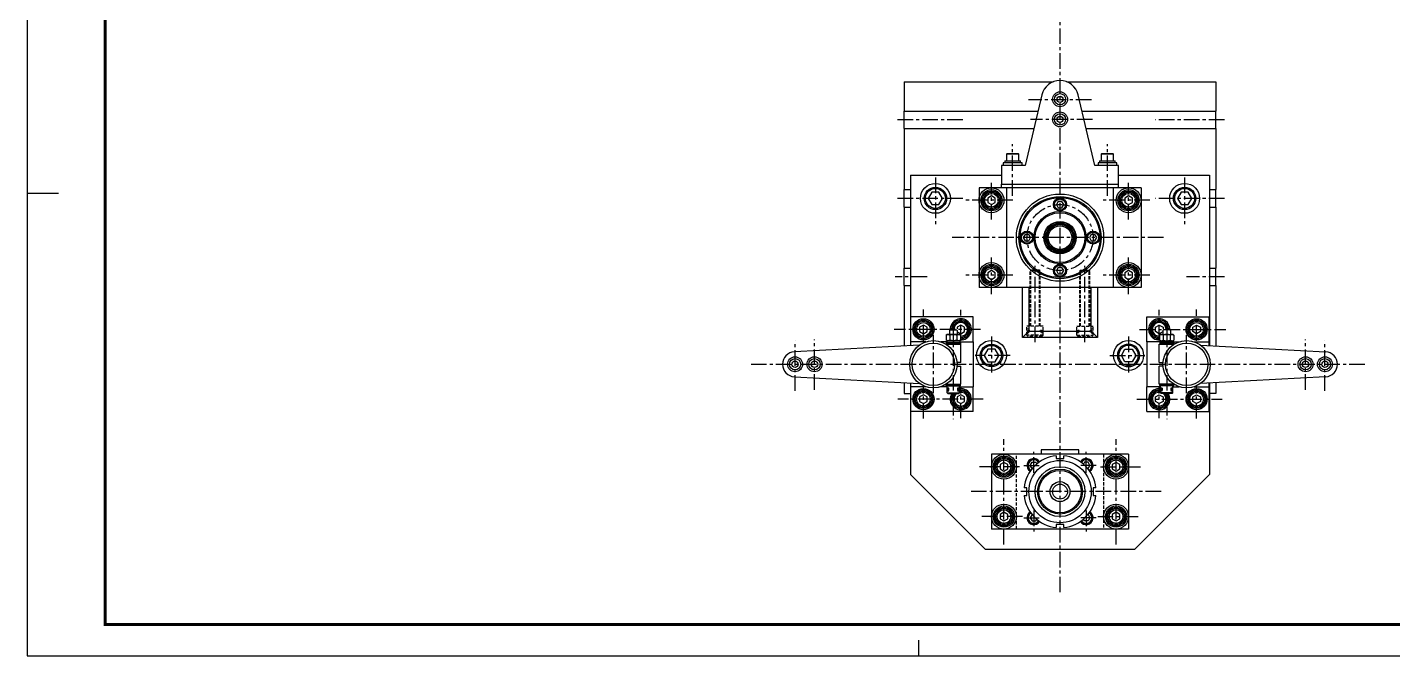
# Model space of a CAD drawing. Extents: x 0 to 2102, y 0 to 1485.
# Drawn here: x 0 to 1096, y 0 to 504 of the extents above; entities that cross this region are included whole.
import ezdxf

# ---------------------------------------------------------------- set-up
doc = ezdxf.new("R2010")
doc.units = 0
doc.header["$LTSCALE"] = 10
doc.header["$MEASUREMENT"] = 0
doc.linetypes.add('CENTER', pattern=[2, 1.25, -0.25, 0.25, -0.25])
doc.linetypes.add('HIDDEN', pattern=[0.375, 0.25, -0.125])
doc.layers.get('0').update_dxf_attribs({"linetype": 'CONTINUOUS'})
for name, color, linetype in [('CL', 1, 'CENTER'), ('FI', 1, 'CONTINUOUS'), ('OC', 1, 'HIDDEN')]:
    doc.layers.add(name, color=color, linetype=linetype)

# ---------------------------------------------------------------- blocks, each defined once
blk = doc.blocks.new('12912S')
blk.add_lwpolyline([(-2.899999999999636, 5.022947341949475), (-5.800000000000182, 0), (-2.899999999999636, -5.022947341949475), (2.899999999999636, -5.022947341949475), (5.800000000000182, 0), (2.899999999999636, 5.022947341949475)], close=True)
blk.add_circle((0, 0), 9)
at = {"color": 1}
blk.add_circle((0, 0), 8, dxfattribs=at)
blk = doc.blocks.new('06912S')
blk.add_lwpolyline([(-1.475000000000364, 2.554774941164396), (-2.949999999999818, 0), (-1.475000000000364, -2.554774941164396), (1.475000000000364, -2.554774941164396), (2.949999999999818, 0), (1.475000000000364, 2.554774941164396)], close=True)
blk.add_circle((0, 0), 5)
at = {"color": 1}
blk.add_circle((0, 0), 4.5, dxfattribs=at)
blk = doc.blocks.new('08912L')
for p, q in [((-6.5, 7.199999999999818), (-5.699999999999818, 8)), ((-6.5, 7.199999999999818), (-6.5, 0)), ((-6.5, 0), (6.5, 0)), ((-5.699999999999818, 8), (5.699999999999818, 8)), ((5.699999999999818, 8), (6.5, 7.199999999999818)), ((6.5, 7.199999999999818), (6.500000000000909, 0))]:
    blk.add_line(p, q)
at = {"color": 1}
for p, q in [((-6.5, 7.200000000000728), (6.5, 7.200000000000728)), ((-5.56023573213497, 5.754278590673493), (-5.56023573213497, 2.02454122344443)), ((-4.813790976406381, 5.132655696134862), (-4.813790976406381, 2.894813275797787)), ((-4.067317147853828, 4.386708222689776), (-4.067317147853828, 3.392111591428147)), ((4.516812079433294, 4.759681959411864), (4.516812079433294, 3.143462433612513)), ((5.263285907985846, 5.505629432857859), (5.263285907985846, 2.52183953907479)), ((5.760896363255597, 6.127252327396491), (5.760896363255597, 1.775892065628796))]:
    blk.add_line(p, q, dxfattribs=at)
blk = doc.blocks.new('06125')
for p, q in [((-5.950000000000273, 1.599999999999454), (-6.250000000000455, 1.299999999999272)), ((-6.250000000000455, 1.299999999999272), (-6.25, 0)), ((-6.25, 0), (6.250000000000455, 0)), ((-5.950000000000273, 1.599999999999454), (5.949999999999363, 1.600000000001273)), ((5.949999999999363, 1.600000000001273), (6.249999999999545, 1.300000000001091)), ((6.249999999999545, 1.300000000001091), (6.25, 0))]:
    blk.add_line(p, q)
at = {"color": 1}
blk.add_line((-6.250000000000455, 1.299999999999272), (6.249999999999545, 1.300000000001091), dxfattribs=at)
blk = doc.blocks.new('06912L')
for p, q in [((-4.999999999999091, 5.500000000000909), (-4.499999999999091, 6.000000000000909)), ((-4.999999999999091, 5.500000000000909), (-4.999999999999091, 0)), ((-4.999999999999091, 0), (5, -9.094947017729282e-13)), ((-4.499999999999091, 6.000000000000909), (4.500000000000909, 5.999999999999091)), ((5.000000000000909, 5.499999999999091), (4.500000000000909, 5.999999999999091)), ((5.000000000000909, 5.499999999999091), (5.000000000000909, 0))]:
    blk.add_line(p, q)
at = {"color": 1}
for p, q in [((-4.999999999999091, 5.5), (5, 5.5)), ((-3.945007777362662, 4.332085086341976), (-3.945007777362662, 1.299512516055074)), ((-3.48981457228183, 3.725570572284596), (-3.48981457228183, 1.754398401598337)), ((3.489814572283649, 3.725570572284596), (3.489814572283649, 1.754398401598337)), ((3.945007777364481, 4.332085086341976), (3.945007777364481, 1.299512516055074))]:
    blk.add_line(p, q, dxfattribs=at)
blk = doc.blocks.new('06127')
for p, q in [((-5.900000000000091, 1.599999999999454), (5.900000000000091, 1.599999999999454)), ((-5.900000000000091, 1.599999999999454), (-5.900000000000091, 0)), ((-5.900000000000091, 0), (5.900000000000091, 0)), ((0.4915731338887781, 1.599999999999454), (-0.8594991421855411, 0)), ((5.900000000000091, 1.600000000000364), (5.900000000000091, 0))]:
    blk.add_line(p, q)
blk = doc.blocks.new('06934L')
for p, q in [((-5.000000000000455, 5.000000000000909), (-5.773502691895828, 4.553418012616021)), ((-5.773502691896283, 4.553418012616021), (-5.773502691896283, 0.4465819880479103)), ((-5.000000000000455, 0), (-5.773502691895828, 0.4465819873848886)), ((-5, 5.000000000000909), (-2.886751345948142, 5.000000000000909)), ((-5, 0), (-2.886751345948142, 0)), ((-2.886751345948142, 5.000000000000909), (2.886751345948142, 5.000000000000909)), ((-2.886751345948142, 4.553418012616021), (-2.886751345948142, 0.4465819880470008)), ((-2.886751345948142, 0), (2.886751345948142, 0)), ((2.886751345948142, 5.000000000000909), (5.000000000001364, 5.000000000000909)), ((2.886751345948142, 4.553418012616021), (2.886751345948142, 0.4465819876522801)), ((2.886751345948142, 0), (5.000000000001364, 0)), ((5, 5.000000000000909), (5.773502691896283, 4.553418012616021)), ((5, 0), (5.773502691896283, 0.4465819873848886)), ((5.773502691896283, 4.553418012616021), (5.773502691896283, 0.4465819876522801))]:
    blk.add_line(p, q)
for centre, radius, start, end in [((-4.330127018921758, 2.444177251579276), 2.555822748422419, 55.61575253194686, 124.3842474680531), ((-4.330127018921758, 2.555822748421633), 2.555822748422419, 235.6157525319469, 304.3842474680532), ((-1.364242052659392e-12, -4.553418012627844), 9.553418012628862, 72.4120462260115, 107.5879537739885), ((-1.364242052659392e-12, 9.553418012628754), 9.553418012628862, 252.4120462260115, 287.5879537739885), ((4.330127018922212, 2.444177251581095), 2.555822748420405, 55.61575253192536, 124.3842474680746), ((4.330127018922212, 2.555822748419814), 2.555822748420405, 235.6157525319254, 304.3842474680746)]:
    blk.add_arc(centre, radius, start, end)
blk = doc.blocks.new('A1G')
blk.add_line((285.9999999999991, 5), (285.9999999999991, 0))
blk.add_lwpolyline([(0, 0), (841, 0), (841, 594.0000000000001), (0, 594.0000000000001)], close=True)
at = {"const_width": 1}
blk.add_lwpolyline([(25, 10), (830.9999999999991, 9.999999999999886), (831, 583.9999999999997), (25, 583.9999999999999)], close=True, dxfattribs=at)
blk.add_lwpolyline([(0, 148.5000000000001), (10, 148.5000000000001)])

msp = doc.modelspace()

# ---------------------------------------------------------------- linework, layer by layer
for p, q in [((703.6025998061723, 460.4359989024661), (823.2174351690555, 460.4359989024661)), ((703.6025998061723, 460.4359989024661), (703.6025998061723, 436.9359959818385)), ((833.9877644432909, 460.4359989024661), (953.6025998061723, 460.4359989024661)), ((953.6025998061723, 460.4359989024661), (953.6025998061723, 436.9359959818385)), ((814.0082758730478, 449.9009226418993), (800.602598941905, 393.4359972335362)), ((856.6026006704396, 393.4359972335362), (843.1969237392987, 449.9009226418993)), ((703.6025998061723, 436.9359959818385), (810.9301951592988, 436.9359959818385)), ((703.6025998061723, 422.9359974123499), (703.6025998061723, 436.9359959818385)), ((846.2750044530458, 436.9359959818385), (953.6025998061723, 436.9359959818385)), ((953.6025998061723, 422.9359974123499), (953.6025998061723, 436.9359959818385)), ((703.6025998061723, 422.9359974123499), (807.6063719457215, 422.9359974123499)), ((703.6025998061723, 422.9359974123499), (703.6025998061723, 373.93599869385)), ((849.598827666623, 422.9359974123499), (953.6025998061723, 422.9359974123499)), ((953.6025998061723, 422.9359974123499), (953.6025998061723, 373.93599869385)), ((783.1026007300443, 395.4359975613615), (783.1026007300443, 393.4359972335362)), ((798.1025994634456, 395.4359975613615), (783.1026007300443, 395.4359975613615)), ((784.6526008909768, 397.03599856868), (784.3525995379514, 396.7359972156546)), ((784.3525995379514, 396.7359972156546), (784.3525995379514, 395.4359975613615)), ((784.6526008909768, 397.03599856868), (796.55260116516, 397.03599856868)), ((786.1025993591375, 403.0359958268666), (785.6025983458585, 402.5360022641682)), ((785.6025983458585, 402.5360022641682), (785.6025983458585, 397.03599856868)), ((786.1025993591375, 403.0359958268666), (795.1025989717073, 403.0359958268666)), ((795.6025999849862, 402.5360022641682), (795.1025989717073, 403.0359958268666)), ((795.6025999849862, 397.03599856868), (795.6025999849862, 402.5360022641682)), ((796.8525987928952, 396.7359972156546), (796.55260116516, 397.03599856868)), ((796.8525987928952, 395.4359975613615), (796.8525987928952, 396.7359972156546)), ((798.1025994634456, 393.4359972335362), (798.1025994634456, 395.4359975613615)), ((859.1026001489008, 395.4359975613615), (859.1026001489008, 393.4359972335362)), ((874.1025988823003, 395.4359975613615), (859.1026001489008, 395.4359975613615)), ((860.6525984471864, 397.03599856868), (860.3526008194513, 396.7359972156546)), ((860.3526008194513, 396.7359972156546), (860.3526008194513, 395.4359975613615)), ((860.6525984471864, 397.03599856868), (872.5525987213678, 397.03599856868)), ((862.1026006406373, 403.0359958268666), (861.6025996273584, 402.5360022641682)), ((861.6025996273584, 402.5360022641682), (861.6025996273584, 397.03599856868)), ((862.1026006406373, 403.0359958268666), (871.1026002532071, 403.0359958268666)), ((871.6026012664861, 402.5360022641682), (871.1026002532071, 403.0359958268666)), ((871.6026012664861, 397.03599856868), (871.6026012664861, 402.5360022641682)), ((872.852600074395, 396.7359972156546), (872.5525987213678, 397.03599856868)), ((872.852600074395, 395.4359975613615), (872.852600074395, 396.7359972156546)), ((874.1025988823003, 393.4359972335362), (874.1025988823003, 395.4359975613615)), ((708.6026024883813, 385.4359996475241), (708.6026024883813, 248.8633741594813)), ((708.6026024883813, 385.4359996475241), (781.6026014154995, 385.4359996475241)), ((781.6026014154995, 393.4359972335362), (781.6026014154995, 378.4360003627801)), ((800.602598941905, 393.4359972335362), (781.6026014154995, 393.4359972335362)), ((875.6025981968469, 393.4359972335362), (856.6026006704396, 393.4359972335362)), ((875.6025981968469, 378.4360003627801), (875.6025981968469, 393.4359972335362)), ((875.6025981968469, 385.4359996475241), (948.6025971239651, 385.4359996475241)), ((948.6025971239651, 385.4359996475241), (948.6025971239651, 248.8633741594813)), ((703.6025998061723, 373.93599869385), (708.6026024883813, 373.93599869385)), ((703.6025998061723, 359.9359982617163), (703.6025998061723, 373.93599869385)), ((763.6026021903581, 375.4359980083964), (763.6026021903581, 295.4359997965357)), ((785.6025983458585, 375.4359980083964), (763.6026021903581, 375.4359980083964)), ((781.6026014154995, 378.4360003627801), (875.6025981968469, 378.4360003627801)), ((781.6026014154995, 375.4359980083964), (781.6026014154995, 378.4360003627801)), ((893.6025974219883, 375.4359980083964), (871.6026012664861, 375.4359980083964)), ((875.6025981968469, 375.4359980083964), (875.6025981968469, 378.4360003627801)), ((893.6025974219883, 375.4359980083964), (893.6025974219883, 295.4359997965357)), ((948.6025971239651, 373.93599869385), (953.6025998061723, 373.93599869385)), ((953.6025998061723, 359.9359982617163), (953.6025998061723, 373.93599869385)), ((773.6025998061723, 368.935999040151), (770.5715111260943, 367.1859991584354)), ((770.5715111260943, 367.1859991584354), (770.5715118444969, 363.6859980238562)), ((770.5715118444969, 363.6859980238562), (773.6025998630394, 361.9360002312744)), ((776.6336885146866, 367.1859995174284), (773.6025998061723, 368.935999040151)), ((773.6025998630394, 361.9360002312744), (776.633689233091, 363.6859983828492)), ((776.633689233091, 363.6859983828492), (776.6336885146866, 367.1859995174284)), ((883.6025998061723, 368.935999040151), (880.5715111260943, 367.1859991584354)), ((880.5715111260943, 367.1859991584354), (880.5715118444969, 363.6859980238562)), ((880.5715118444969, 363.6859980238562), (883.6025998630394, 361.9360002312744)), ((886.6336885146866, 367.1859995174284), (883.6025998061723, 368.935999040151)), ((883.6025998630394, 361.9360002312744), (886.633689233091, 363.6859983828492)), ((886.633689233091, 363.6859983828492), (886.6336885146866, 367.1859995174284)), ((703.6025998061723, 359.9359982617163), (708.6026024883813, 359.9359982617163)), ((703.6025998061723, 359.9359982617163), (703.6025998061723, 310.935999543216)), ((948.6025971239651, 359.9359982617163), (953.6025998061723, 359.9359982617163)), ((953.6025998061723, 359.9359982617163), (953.6025998061723, 310.935999543216)), ((703.6025998061723, 310.935999543216), (708.6026024883813, 310.935999543216)), ((703.6025998061723, 296.9359991110825), (703.6025998061723, 310.935999543216)), ((773.6025998061723, 308.9359990401508), (770.5715111260943, 307.1859991584352)), ((770.5715111260943, 307.1859991584352), (770.5715118444969, 303.685998023856)), ((776.6336885146866, 307.1859995174282), (773.6025998061723, 308.9359990401508)), ((776.633689233091, 303.685998382849), (776.6336885146866, 307.1859995174282)), ((883.6025998061723, 308.9359990401508), (880.5715111260943, 307.1859991584352)), ((880.5715111260943, 307.1859991584352), (880.5715118444969, 303.685998023856)), ((886.6336885146866, 307.1859995174282), (883.6025998061723, 308.9359990401508)), ((886.633689233091, 303.685998382849), (886.6336885146866, 307.1859995174282)), ((948.6025971239651, 310.935999543216), (953.6025998061723, 310.935999543216)), ((953.6025998061723, 296.9359991110825), (953.6025998061723, 310.935999543216)), ((703.6025998061723, 296.9359991110825), (708.6026024883813, 296.9359991110825)), ((703.6025998061723, 296.9359991110825), (703.6025998061723, 248.5927094675562)), ((770.5715118444969, 303.685998023856), (773.6025998630394, 301.9360002312742)), ((773.6025998630394, 301.9360002312742), (776.633689233091, 303.685998382849)), ((880.5715118444969, 303.685998023856), (883.6025998630394, 301.9360002312742)), ((883.6025998630394, 301.9360002312742), (886.633689233091, 303.685998382849)), ((948.6025971239651, 296.9359991110825), (953.6025998061723, 296.9359991110825)), ((953.6025998061723, 296.9359991110825), (953.6025998061723, 248.5927094675562)), ((785.6025983458585, 295.4359997965357), (763.6026021903581, 295.4359997965357)), ((798.6026004767264, 255.4360006906054), (798.6026004767264, 295.4359997965357)), ((803.6025994336433, 295.4359997965357), (803.6025994336433, 260.435995922234)), ((853.6026001787031, 260.435995922234), (853.6026001787031, 295.4359997965357)), ((858.60259913562, 295.4359997965357), (858.60259913562, 255.4360006906054)), ((893.6025974219883, 295.4359997965357), (871.6026012664861, 295.4359997965357)), ((759.0025988286561, 271.8359951831362), (709.0026018088884, 271.8359951831362)), ((709.0026018088884, 251.8359993554616), (709.0026018088884, 271.8359951831362)), ((719.0025998061737, 265.3359997796597), (715.9715136297054, 263.5859984481772)), ((715.9715136297054, 263.5859984481772), (715.9715061013103, 260.0860017406017)), ((722.0336874430704, 263.5859989059886), (719.0025998061737, 265.3359997796597)), ((722.033688903497, 260.0859967008341), (722.0336874430704, 263.5859989059886)), ((749.0025998061737, 265.3359997796597), (745.9715136297054, 263.5859984481772)), ((745.9715136297054, 263.5859984481772), (745.9715106191288, 262.1863628956428)), ((752.0336874430704, 263.5859989059886), (749.0025998061737, 265.3359997796597)), ((752.033688903497, 260.0859967008341), (752.0336874430704, 263.5859989059886)), ((759.0025988286561, 251.8359993554616), (759.0025988286561, 271.8359951831362)), ((898.2026007836885, 271.8359951831362), (948.2025978034562, 271.8359951831362)), ((898.2026007836885, 251.8359993554616), (898.2026007836885, 271.8359951831362)), ((905.1715121692741, 263.5859989059886), (908.2025998061708, 265.3359997796597)), ((905.1715107088476, 260.0859967008341), (905.1715121692741, 263.5859989059886)), ((908.2025998061708, 265.3359997796597), (911.2336859826391, 263.5859984481772)), ((911.2336859826391, 263.5859984481772), (911.2336889932158, 262.1863628956428)), ((935.1715121692741, 263.5859989059886), (938.2025998061708, 265.3359997796597)), ((935.1715107088476, 260.0859967008341), (935.1715121692741, 263.5859989059886)), ((938.2025998061708, 265.3359997796597), (941.2336859826391, 263.5859984481772)), ((941.2336859826391, 263.5859984481772), (941.2336935110343, 260.0860017406017)), ((948.2025978034562, 251.8359993554616), (948.2025978034562, 271.8359951831362)), ((715.9715061013103, 260.0860017406017), (719.0025937382088, 258.3360008669301)), ((719.0025937382088, 258.3360008669301), (722.033688903497, 260.0859967008341)), ((740.5025998061737, 261.3960025025865), (740.0025998061737, 260.8960025025865)), ((740.0025998061737, 260.8960025025865), (740.0025998061737, 257.7159953023465)), ((740.5025998061737, 261.3960025025865), (745.5025998061737, 261.3960025025865)), ((745.5025998061737, 261.3960025025865), (746.0025998061737, 260.8960025025865)), ((746.0025998061737, 260.8960025025865), (746.0025998061737, 257.7159953023465)), ((746.6242852083051, 259.7091192006019), (749.0025937382088, 258.3360008669301)), ((749.0025937382088, 258.3360008669301), (752.033688903497, 260.0859967008341)), ((803.6025994336433, 260.435995922234), (798.6026004767264, 255.4360006906054)), ((858.60259913562, 255.4360006906054), (798.6026004767264, 255.4360006906054)), ((803.6025994336433, 260.435995922234), (853.6026001787031, 260.435995922234)), ((858.60259913562, 255.4360006906054), (853.6026001787031, 260.435995922234)), ((908.2026058741358, 258.3360008669301), (905.1715107088476, 260.0859967008341)), ((910.5809144040395, 259.7091192006019), (908.2026058741358, 258.3360008669301)), ((911.7025998061708, 261.3960025025865), (911.2025998061708, 260.8960025025865)), ((911.2025998061708, 260.8960025025865), (911.2025998061708, 257.7159953023465)), ((916.7025998061708, 261.3960025025865), (911.7025998061708, 261.3960025025865)), ((916.7025998061708, 261.3960025025865), (917.2025998061708, 260.8960025025865)), ((917.2025998061708, 260.8960025025865), (917.2025998061708, 257.7159953023465)), ((938.2026058741358, 258.3360008669301), (935.1715107088476, 260.0859967008341)), ((941.2336935110343, 260.0860017406017), (938.2026058741358, 258.3360008669301)), ((715.9057658976162, 249.2587168671153), (615.4620525306291, 243.821380005028)), ((720.9198352759904, 251.8359993554616), (709.0026018088884, 251.8359993554616)), ((709.0026018088884, 248.8850255466962), (709.0026018088884, 251.8359993554616)), ((737.6925998061724, 251.8359993554616), (733.085359341485, 251.8359993554616)), ((749.0026009148187, 249.8359953023455), (737.2495484417504, 249.8359953023455)), ((748.3125998061732, 251.8359993554616), (759.0025988286561, 251.8359993554616)), ((749.0026009148187, 235.335995719578), (749.0026009148187, 249.8359953023455)), ((759.0025988286561, 251.8359993554616), (759.0025988286561, 215.8360009051821)), ((908.8925998061713, 251.8359993554616), (898.2026007836885, 251.8359993554616)), ((898.2026007836885, 251.8359993554616), (898.2026007836885, 215.8360009051821)), ((908.2025986975259, 249.8359953023455), (919.9556511705941, 249.8359953023455)), ((908.2025986975259, 235.335995719578), (908.2025986975259, 249.8359953023455)), ((919.5125998061721, 251.8359993554616), (924.1198402708596, 251.8359993554616)), ((936.2853643363542, 251.8359993554616), (948.2025978034562, 251.8359993554616)), ((941.2994337147284, 249.2587168671153), (1041.743147081716, 243.821380005028)), ((948.2025978034562, 248.8850255466962), (948.2025978034562, 251.8359993554616)), ((749.0026009148187, 235.335995719578), (745.943295664174, 235.335995719578)), ((745.943295664174, 232.3359970904849), (749.0026009148187, 232.3359970904849)), ((749.0026009148187, 217.8359975077174), (749.0026009148187, 232.3359970904849)), ((908.2025986975259, 235.335995719578), (911.2619039481706, 235.335995719578)), ((911.2619039481706, 232.3359970904849), (908.2025986975259, 232.3359970904849)), ((908.2025986975259, 217.8359975077174), (908.2025986975259, 232.3359970904849)), ((615.4620525306291, 223.8506202556155), (715.9057658976162, 218.4132833935282)), ((1041.743147081716, 223.8506202556155), (941.2994337147284, 218.4132833935282)), ((703.6025998061723, 219.0792907930872), (703.6025998061723, 210.4359989024661)), ((703.6025998061723, 210.4359989024661), (708.6026024883813, 210.4359989024661)), ((708.6026024883813, 218.8086261011622), (708.6026024883813, 145.4360012866518)), ((709.0026018088884, 215.8360009051821), (709.0026018088884, 218.7869672633669)), ((720.9198352759904, 215.8360009051821), (709.0026018088884, 215.8360009051821)), ((709.0026018088884, 195.8360050775073), (709.0026018088884, 215.8360009051821)), ((719.0025998061737, 209.3359997796597), (715.9715136297054, 207.5859984481772)), ((722.0336874430704, 207.5859989059886), (719.0025998061737, 209.3359997796597)), ((738.0025998061701, 215.8360009051821), (733.085359341485, 215.8360009051821)), ((737.2495484417504, 217.8359975077174), (749.0026009148187, 217.8359975077174)), ((749.0025998061737, 209.3359997796597), (745.9715136297054, 207.5859984481772)), ((748.0025998061719, 215.8360009051821), (759.0025988286561, 215.8360009051821)), ((752.0336874430704, 207.5859989059886), (749.0025998061737, 209.3359997796597)), ((759.0025988286561, 195.8360050775073), (759.0025988286561, 215.8360009051821)), ((909.2025998061727, 215.8360009051821), (898.2026007836885, 215.8360009051821)), ((898.2026007836885, 195.8360050775073), (898.2026007836885, 215.8360009051821)), ((905.1715121692741, 207.5859989059886), (908.2025998061708, 209.3359997796597)), ((919.9556511705941, 217.8359975077174), (908.2025986975259, 217.8359975077174)), ((908.2025998061708, 209.3359997796597), (911.2336859826391, 207.5859984481772)), ((919.2025998061745, 215.8360009051821), (924.1198402708596, 215.8360009051821)), ((935.1715121692741, 207.5859989059886), (938.2025998061708, 209.3359997796597)), ((936.2853643363542, 215.8360009051821), (948.2025978034562, 215.8360009051821)), ((938.2025998061708, 209.3359997796597), (941.2336859826391, 207.5859984481772)), ((948.2025978034562, 215.8360009051821), (948.2025978034562, 218.7869672633669)), ((948.2025978034562, 195.8360050775073), (948.2025978034562, 215.8360009051821)), ((948.6025971239651, 218.8086261011622), (948.6025971239651, 145.4360012866518)), ((953.6025998061723, 210.4359989024661), (948.6025971239633, 210.4359989024661)), ((953.6025998061723, 219.0792907930872), (953.6025998061723, 210.4359989024661)), ((715.9715136297054, 207.5859984481772), (715.9715061013103, 204.0860017406017)), ((715.9715061013103, 204.0860017406017), (719.0025937382088, 202.3360008669301)), ((719.0025937382088, 202.3360008669301), (722.033688903497, 204.0859967008341)), ((722.033688903497, 204.0859967008341), (722.0336874430704, 207.5859989059886)), ((745.9715136297054, 207.5859984481772), (745.9715061013103, 204.0860017406017)), ((745.9715061013103, 204.0860017406017), (749.0025937382088, 202.3360008669301)), ((749.0025937382088, 202.3360008669301), (752.033688903497, 204.0859967008341)), ((752.033688903497, 204.0859967008341), (752.0336874430704, 207.5859989059886)), ((905.1715107088476, 204.0859967008341), (905.1715121692741, 207.5859989059886)), ((908.2026058741358, 202.3360008669301), (905.1715107088476, 204.0859967008341)), ((911.2336935110343, 204.0860017406017), (908.2026058741358, 202.3360008669301)), ((911.2336859826391, 207.5859984481772), (911.2336935110343, 204.0860017406017)), ((935.1715107088476, 204.0859967008341), (935.1715121692741, 207.5859989059886)), ((938.2026058741358, 202.3360008669301), (935.1715107088476, 204.0859967008341)), ((941.2336935110343, 204.0860017406017), (938.2026058741358, 202.3360008669301)), ((941.2336859826391, 207.5859984481772), (941.2336935110343, 204.0860017406017)), ((759.0025988286561, 195.8360050775073), (709.0026018088884, 195.8360050775073)), ((898.2026007836885, 195.8360050775073), (948.2025978034562, 195.8360050775073)), ((843.6025994708962, 165.135992036011), (813.6026001414484, 165.135992036011)), ((813.6026001414484, 165.135992036011), (813.6026001414484, 161.6359923936388)), ((843.6025994708962, 161.6359923936388), (843.6025994708962, 165.135992036011)), ((883.6025995081491, 161.6359923936388), (773.6026001041955, 161.6359923936388)), ((773.6026001041955, 161.6359923936388), (773.6026001041955, 101.6360049106142)), ((783.6025998061705, 155.1359963746049), (780.5715105832387, 153.3859980988836)), ((780.5715105832387, 153.3859980988836), (780.5715131890483, 149.8859976504732)), ((786.6336880255094, 153.3859932799387), (783.6025998061705, 155.1359963746049)), ((786.6336906313172, 149.8859928315278), (786.6336880255094, 153.3859932799387)), ((873.6025998061705, 155.1359963746049), (870.5715105832387, 153.3859980988836)), ((870.5715105832387, 153.3859980988836), (870.5715131890483, 149.8859976504732)), ((876.6336880255094, 153.3859932799387), (873.6025998061705, 155.1359963746049)), ((876.6336906313172, 149.8859928315278), (876.6336880255094, 153.3859932799387)), ((883.6025995081491, 161.6359923936388), (883.6025995081491, 101.6360049106142)), ((708.6026024883813, 145.4360012866518), (768.6026011472768, 85.43599890246605)), ((780.5715131890483, 149.8859976504732), (783.6026014083873, 148.1359945558074)), ((783.6026014083873, 148.1359945558074), (786.6336906313172, 149.8859928315278)), ((870.5715131890483, 149.8859976504732), (873.6026014083873, 148.1359945558074)), ((873.6026014083873, 148.1359945558074), (876.6336906313172, 149.8859928315278)), ((888.6025984650678, 85.43599890246605), (948.6025971239651, 145.4360012866518)), ((783.6025998061705, 115.1359963746049), (780.5715105832387, 113.3859980988836)), ((780.5715105832387, 113.3859980988836), (780.5715131890483, 109.8859976504732)), ((780.5715131890483, 109.8859976504732), (783.6026014083873, 108.1359945558074)), ((786.6336880255094, 113.3859932799387), (783.6025998061705, 115.1359963746049)), ((783.6026014083873, 108.1359945558074), (786.6336906313172, 109.8859928315278)), ((786.6336906313172, 109.8859928315278), (786.6336880255094, 113.3859932799387)), ((873.6025998061705, 115.1359963746049), (870.5715105832387, 113.3859980988836)), ((870.5715105832387, 113.3859980988836), (870.5715131890483, 109.8859976504732)), ((870.5715131890483, 109.8859976504732), (873.6026014083873, 108.1359945558074)), ((876.6336880255094, 113.3859932799387), (873.6025998061705, 115.1359963746049)), ((873.6026014083873, 108.1359945558074), (876.6336906313172, 109.8859928315278)), ((876.6336906313172, 109.8859928315278), (876.6336880255094, 113.3859932799387)), ((883.6025995081491, 101.6360049106142), (773.6026001041955, 101.6360049106142)), ((768.6026011472768, 85.43599890246605), (888.6025984650678, 85.43599890246605))]:
    msp.add_line(p, q)
for points in [[(806.2246268745384, 150.0812239613019), (806.1275998061719, 150.0812239613019), (804.6525998061734, 152.6359989024663), (806.1275998061719, 155.1907738436307), (809.0775998061727, 155.1907738436307), (809.8871975827115, 153.7885093609693)], [(850.9805727378061, 150.0812239613019), (851.0775998061727, 150.0812239613019), (852.5525998061712, 152.6359989024663), (851.0775998061727, 155.1907738436307), (848.1275998061719, 155.1907738436307), (847.3180020296331, 153.7885093609693)], [(806.2246268745384, 113.1907738436298), (806.1275998061719, 113.1907738436298), (804.6525998061734, 110.6359989024654), (806.1275998061719, 108.081223961301), (809.0775998061727, 108.081223961301), (809.8871975827115, 109.4834884439624)], [(850.9805727378061, 113.1907738436298), (851.0775998061727, 113.1907738436298), (852.5525998061712, 110.6359989024654), (851.0775998061727, 108.081223961301), (848.1275998061719, 108.081223961301), (847.3180020296331, 109.4834884439624)]]:
    msp.add_lwpolyline(points)
at = {"flags": 128}
for points in [[(831.6026001004375, 158.1359915854914), (831.6025997405759, 160.1353678601683), (831.6026002173767, 160.4804042104522)], [(802.1025996521112, 134.6359935087826), (800.1032326826189, 134.6359935358869), (799.7581908266147, 134.6359919194726)], [(857.4470103583844, 134.6359985737554), (855.5301087465941, 134.6359977789577), (855.1025996718527, 134.6359969070522)], [(831.6026000864804, 102.7915825322596), (831.6026001058872, 104.7084841779097), (831.6025999707927, 105.1359951475461)]]:
    msp.add_lwpolyline(points, dxfattribs=at)
for centre, radius in [((828.6025998061723, 446.4359989024661), 6.000000000000135), ((828.6025998061723, 446.4359989024661), 4.528146436585088), ((828.6025998061723, 446.4359989024661), 2.558530930560945), ((828.6025998061723, 430.3359989024661), 6.000000000000135), ((828.6025998061723, 430.3359989024661), 4.528146436585088), ((828.6025998061723, 430.3359989024661), 2.558530930561176), ((728.6025998061723, 366.9359989024661), 12), ((773.6025998061723, 365.4359989024663), 10.0000000000001), ((773.6025998061723, 365.4359989024663), 8.50000000000004), ((883.6025998061723, 365.4359989024663), 10.0000000000001), ((883.6025998061723, 365.4359989024663), 8.50000000000048), ((928.6025998061723, 366.9359989024661), 12), ((773.6025998061723, 365.4359989024663), 6.500000000000035), ((828.6025998061723, 335.4359989024663), 35.00000000000028), ((828.6025998061723, 335.4359989024663), 33.00000000000011), ((828.6025998061741, 361.9359989024661), 5.250000000000341), ((883.6025998061723, 365.4359989024663), 6.500000000000035), ((828.6025998061723, 335.4359989024663), 20.99999999999994), ((802.1025998061723, 335.4359989024663), 5.249999999999773), ((828.6025998061723, 335.4359989024663), 13.00000000000011), ((828.6025998061723, 335.4359989024663), 12.49999999999976), ((828.6025998061723, 335.4359989024663), 11.50000000000002), ((828.6025998061723, 335.4359989024663), 10.75000000000009), ((828.6025998061723, 335.4359989024663), 10.45489067006389), ((828.6025998061723, 335.4359989024663), 9.470082917051762), ((855.1025998061723, 335.4359989024663), 5.250000000000057), ((773.6025998061723, 305.4359989024661), 9.99999999999984), ((773.6025998061723, 305.4359989024661), 8.500000000000222), ((773.6025998061723, 305.4359989024661), 6.500000000000035), ((828.6025998061723, 308.9359989024658), 5.249999999999773), ((883.6025998061723, 305.4359989024661), 9.99999999999984), ((883.6025998061723, 305.4359989024661), 8.50000000000066), ((883.6025998061723, 305.4359989024661), 6.500000000000035), ((719.0025998061719, 261.8359989024661), 8.500000000000151), ((719.0025998061719, 261.8359989024661), 6.500000000000235), ((938.2025998061727, 261.8359989024661), 8.500000000000151), ((938.2025998061727, 261.8359989024661), 6.500000000000235), ((727.0025998061719, 233.8359989024661), 18.99999999999985), ((773.6025998061723, 240.9359989024661), 12), ((883.6025998061723, 240.9359989024661), 12), ((930.2025998061727, 233.8359989024661), 18.99999999999985), ((727.0025998061719, 233.8359989024661), 17.00000000000006), ((930.2025998061727, 233.8359989024661), 17.00000000000006), ((616.0025998061719, 233.8359989024661), 5.999999999999659), ((616.0025998061719, 233.8359989024661), 4.528146436585416), ((616.0025998061719, 233.8359989024661), 2.558530930560892), ((631.6025998061723, 233.8359989024661), 5.999999999999862), ((631.6025998061723, 233.8359989024661), 4.52814643658556), ((631.6025998061723, 233.8359989024661), 2.558530930560743), ((1025.602599806172, 233.8359989024661), 5.999999999999862), ((1025.602599806172, 233.8359989024661), 4.52814643658556), ((1025.602599806172, 233.8359989024661), 2.558530930560743), ((1041.202599806173, 233.8359989024661), 5.999999999999659), ((1041.202599806173, 233.8359989024661), 4.528146436585416), ((1041.202599806173, 233.8359989024661), 2.558530930560892), ((719.0025998061719, 205.8359989024661), 8.500000000000151), ((719.0025998061719, 205.8359989024661), 6.500000000000235), ((938.2025998061727, 205.8359989024661), 8.500000000000151), ((938.2025998061727, 205.8359989024661), 6.500000000000235), ((783.6025998061723, 151.6359989024661), 9.999999999999972), ((783.6025998061723, 151.6359989024661), 8.50000000000004), ((783.6025998061723, 151.6359989024661), 6.500000000000076), ((828.6025998061723, 131.6359989024661), 24.99999999999996), ((873.6025998061723, 151.6359989024661), 9.999999999999972), ((873.6025998061723, 151.6359989024661), 8.50000000000048), ((873.6025998061723, 151.6359989024661), 6.499999999999933), ((828.6025998061723, 131.6359989024661), 20.00000000000006), ((828.6025998061723, 131.6359989024661), 18.00000000000042), ((828.6025998061723, 131.6359989024661), 16.99999999999978), ((828.6025998061723, 131.6359989024659), 8.00000000000016), ((828.6025998061723, 131.6359989024659), 6.000000000000123), ((783.6025998061723, 111.6359989024661), 9.999999999999972), ((873.6025998061723, 111.6359989024661), 9.999999999999972), ((783.6025998061723, 111.6359989024661), 8.50000000000004), ((783.6025998061723, 111.6359989024661), 6.499999999999978), ((873.6025998061723, 111.6359989024661), 8.50000000000048), ((873.6025998061723, 111.6359989024661), 6.499999999999978)]:
    msp.add_circle(centre, radius)
for centre, radius, start, end in [((828.6025998061723, 446.4359989024661), 14.99999999999998, 13.35566182692496, 166.6443381730751), ((749.0025998061719, 261.8359989024661), 8.500000000000151, 268.4730734030763, 182.9672010377313), ((749.0025998061719, 261.8359989024661), 6.500000000000235, 268.0030819234064, 183.8814198828959), ((908.2025998061727, 261.8359989024661), 8.500000000000151, 357.0327989622687, 271.5269265970281), ((908.2025998061727, 261.8359989024661), 6.500000000000235, 356.1185801171041, 271.9969180765939), ((616.0025998061719, 233.8359989024661), 10.00000000000015, 93.09857933988165, 266.9014206601183), ((1041.202599806173, 233.8359989024661), 10.00000000000015, 273.0985793397776, 86.90142066022241), ((749.0025998061719, 205.8359989024661), 8.500000000000151, 147.5562730938404, 96.75632703058155), ((749.0025998061719, 205.8359989024661), 6.500000000000235, 135.4493897942002, 98.84988309840516), ((908.2025998061727, 205.8359989024661), 8.500000000000151, 83.24367296931342, 32.44372690617058), ((908.2025998061727, 205.8359989024661), 6.500000000000235, 81.15011690148988, 44.55061020589616), ((828.6025998061723, 131.6359989024661), 29.00000000000006, 95.93777240038132, 174.0622274972071), ((807.6025998061723, 152.6359989024663), 5.500000000000053, 32.40247306499122, 237.5975269349473), ((807.6025998061723, 152.6359989024663), 5, 32.15974533780263, 237.8402546622601), ((828.6025998061723, 131.6359989024661), 29.00000000000046, 5.937772400409675, 84.06222749724597), ((849.6025998061723, 152.6359989024663), 5.500000000000053, 302.4024730650387, 147.5975269350088), ((849.6025998061723, 152.6359989024663), 5, 302.1597453377468, 147.8402546622305), ((828.6025998061723, 131.6359989024661), 29.00000000000004, 185.9377724004097, 264.0622274972459), ((828.6025998061723, 131.6359989024661), 29.00000000000006, 275.9377724003813, 354.0622274972135), ((807.6025998061723, 110.6359989024654), 5.500000000000053, 122.4024730650527, 327.5975269350088), ((807.6025998061723, 110.6359989024654), 5, 122.1597453377365, 327.8402546621974), ((849.6025998061723, 110.6359989024654), 5.500000000000053, 212.4024730649912, 57.59752693495781), ((849.6025998061723, 110.6359989024654), 5, 212.1597453377696, 57.84025466224968)]:
    msp.add_arc(centre, radius, start, end)
at = {"color": 1}
for centre, start, end in [((807.6025998061723, 152.6359989024663), 31.75267326873118, 238.2473267311604), ((849.6025998061723, 152.6359989024663), 301.7526732687304, 148.2473267312633), ((807.6025998061723, 110.6359989024654), 121.7526732688396, 328.2473267312688), ((849.6025998061723, 110.6359989024654), 211.7526732687423, 58.24732673126962)]:
    msp.add_arc(centre, 4.5, start, end, dxfattribs=at)
for points, knots in [([(785.6025983458585, 375.4359980083964), (785.6025983458585, 373.9499304803842), (785.6025983458585, 370.1789941272521), (785.6025983458585, 363.9287011279953), (785.6025983458585, 356.5660177520372), (785.6025983458585, 349.7752654242654), (785.6025983458585, 343.707825838203), (785.6025983458585, 338.5033253071499), (785.6025983458585, 333.2542342096231), (785.6025983458585, 328.0405254097677), (785.6025983458585, 322.9236737139472), (785.6025983458585, 316.8881944336531), (785.6025983458585, 310.0702135268043), (785.6025983458585, 302.5848026074896), (785.6025983458585, 297.8185715305694), (785.6025983458585, 295.4359997965357)], [0, 0, 0, 0, 0.06147625565251509, 0.1559976534879148, 0.2505846029908426, 0.3447839505774702, 0.4048053939057748, 0.4649828489962379, 0.5249281078341587, 0.5848643725127451, 0.6450163277226916, 0.7050566375441035, 0.8031852299232958, 0.901615070596175, 0.9999999999999999, 0.9999999999999999, 0.9999999999999999, 0.9999999999999999]), ([(871.6026012664861, 375.4359980083964), (869.5787625751727, 375.4359980083964), (865.5272992525897, 375.4359980083964), (859.2434159281329, 375.4359980083964), (852.7246614059586, 375.4359980083964), (846.0455415778451, 375.4359980083964), (839.1943622140516, 375.4359980083964), (832.1944232978458, 375.4359980083964), (825.0716128979075, 375.4359980083964), (818.4746855962003, 375.4359980083964), (812.5139641536462, 375.4359980083964), (807.1527649034833, 375.4359980083964), (800.8047795259336, 375.4359980083964), (793.567674137099, 375.4359980083964), (788.2581184364972, 375.4359980083964), (785.6025983458585, 375.4359980083964)], [0, 0, 0, 0, 0.07854690828764341, 0.1572407521388134, 0.2357460252503581, 0.3140351099024956, 0.3883148081324193, 0.4624786341395611, 0.5368451170434867, 0.6112715236866599, 0.6722513441194513, 0.7334157002557204, 0.7945264412157733, 0.8972344967801295, 0.9999999999999999, 0.9999999999999999, 0.9999999999999999, 0.9999999999999999]), ([(871.6026012664861, 295.4359997965357), (871.6026012664861, 297.8185715305694), (871.6026012664861, 302.5848026074896), (871.6026012664861, 310.0702135268043), (871.6026012664861, 316.8881944336531), (871.6026012664861, 322.9236737139472), (871.6026012664861, 328.0405254097677), (871.6026012664861, 333.2542342096231), (871.6026012664861, 338.5033253071499), (871.6026012664861, 343.707825838203), (871.6026012664861, 349.7752654242654), (871.6026012664861, 356.5660177520372), (871.6026012664861, 363.9287011279953), (871.6026012664861, 370.1789941272521), (871.6026012664861, 373.949930480384), (871.6026012664861, 375.4359980083964)], [0, 0, 0, 0, 0.09838492940382498, 0.1968147700767042, 0.2949433624558965, 0.3549836722773085, 0.4151356274872549, 0.4750718921658414, 0.5350171510037621, 0.5951946060942251, 0.6552160494225298, 0.7494153970091574, 0.8440023465120852, 0.9385237443474849, 0.9999999999999999, 0.9999999999999999, 0.9999999999999999, 0.9999999999999999]), ([(871.6026012664861, 295.4359997965357), (869.5787625751727, 295.4359997965357), (865.5272992525897, 295.4359997965357), (859.2434159281329, 295.4359997965357), (852.7246614059586, 295.4359997965357), (846.0455415778451, 295.4359997965357), (839.1943622140516, 295.4359997965357), (832.1944232978458, 295.4359997965357), (825.0716128979075, 295.4359997965357), (818.4746855962003, 295.4359997965357), (812.5139641536462, 295.4359997965357), (807.1527649034833, 295.4359997965357), (800.8047795259336, 295.4359997965357), (793.567674137099, 295.4359997965357), (788.2581184364972, 295.4359997965357), (785.6025983458585, 295.4359997965357)], [0, 0, 0, 0, 0.07854690828764341, 0.1572407521388134, 0.2357460252503581, 0.3140351099024956, 0.3883148081324193, 0.4624786341395611, 0.5368451170434867, 0.6112715236866599, 0.6722513441194513, 0.7334157002557204, 0.7945264412157733, 0.8972344967801295, 0.9999999999999999, 0.9999999999999999, 0.9999999999999999, 0.9999999999999999]), ([(825.602599546668, 160.4804147724258), (825.6025996819553, 160.3653986007962), (825.6026006010688, 159.5840050936733), (825.6026000944257, 158.8024863203996), (825.6025996623575, 158.1360021571395)], [0, 0, 0, 0, 0.1471936618123234, 1, 1, 1, 1]), ([(825.6025996623575, 158.1360021571395), (825.848780876895, 158.1359997601312), (827.8457956345101, 158.1359803156706), (829.8475826221402, 158.135986320716), (831.6026001004375, 158.1359915854914)], [0, 0, 0, 0, 0.1232746095629434, 0.9999999999999999, 0.9999999999999999, 0.9999999999999999, 0.9999999999999999]), ([(802.1025999612939, 128.6360003976331), (802.102600909675, 130.3910148692726), (802.1026019914043, 132.392799404706), (802.1025999088397, 134.3898117383442), (802.1025996521112, 134.6359935087826)], [0, 0, 0, 0, 0.8767249624394396, 1, 1, 1, 1]), ([(855.1025996718527, 134.6359969070522), (855.102599928583, 134.3898151366141), (855.1026020111494, 132.3928028029757), (855.1026009294183, 130.3910182675422), (855.1025999810372, 128.6360037959028)], [0, 0, 0, 0, 0.1232750375605603, 1, 1, 1, 1]), ([(799.7581892747639, 128.6359987309299), (799.8732022573058, 128.6359993091753), (800.6545895777817, 128.6360032377195), (801.4361111404105, 128.6360017048651), (802.1025999612939, 128.6360003976331)], [0, 0, 0, 0, 0.147190745906799, 1, 1, 1, 1]), ([(855.1025999810372, 128.6360037959028), (855.245103887255, 128.6360040794987), (856.0266555958951, 128.6360056348585), (856.8080718008132, 128.6360054975144), (857.4470088065318, 128.6360053852127)], [0, 0, 0, 0, 0.1823345846988002, 1, 1, 1, 1]), ([(831.6025999707927, 105.1359951475461), (829.8475824532761, 105.1359898754231), (827.8457954651021, 105.1359838619974), (825.8487807084766, 105.1360033204596), (825.6025995327109, 105.1360057191937)], [0, 0, 0, 0, 0.8767254097907794, 1, 1, 1, 1]), ([(825.6025995327109, 105.1360057191937), (825.6025995404616, 104.9935005311299), (825.6025995829696, 104.2119460119629), (825.6025994909851, 103.4305295449776), (825.6025994157717, 102.7915930942331)], [0, 0, 0, 0, 0.1823355691371482, 1, 1, 1, 1])]:
    msp.add_open_spline(points, degree=3, knots=knots)
at = {"layer": 'CL'}
for p, q in [((828.6025998061723, 50.86398852720004), (828.6025998061723, 1120.685432301996)), ((853.889956821331, 445.9359989024665), (803.2264375350132, 445.9359989024665)), ((750.662094316489, 429.9359980530996), (696.254923030152, 429.9359980530996)), ((854.6068690980828, 430.3359989024661), (804.899296023752, 430.3359989024661)), ((960.4829819758306, 429.9359980530996), (905.1746762552357, 429.9359980530996)), ((790.6025991654224, 368.9424611183927), (790.6025991654224, 410.5486195573064)), ((866.6026004469222, 368.9424611183927), (866.6026004469222, 410.5486195573064)), ((728.6025998061723, 383.6112879978168), (728.6025998061723, 345.691843208318)), ((928.6025998061723, 383.6112879978168), (928.6025998061723, 345.691843208318)), ((773.6025998061723, 350.0168248067414), (773.6025998061723, 379.4486226329061)), ((883.6025998061723, 350.0168248067414), (883.6025998061723, 379.4486226329061)), ((750.662094316489, 366.9359989024661), (696.254923030152, 366.9359989024661)), ((790.6338296127069, 365.4359989024663), (752.9909145066431, 365.4359989024663)), ((900.6338296127069, 365.4359989024663), (862.9909145066431, 365.4359989024663)), ((960.4829819758306, 366.9359989024661), (905.1746762552357, 366.9359989024661)), ((911.6631625905793, 335.4359989024663), (741.9625630330702, 335.4359989024663)), ((773.6025998061723, 290.0168248067412), (773.6025998061723, 319.4486226329059)), ((883.6025998061723, 290.0168248067412), (883.6025998061723, 319.4486226329059)), ((808.6025998061723, 251.5664341962743), (808.6025998061723, 312.8538653923529)), ((848.6025998061723, 251.5664341962743), (848.6025998061723, 312.8538653923529)), ((721.878860531353, 303.9359997518322), (696.254923030152, 303.9359997518322)), ((790.6338296127069, 305.4359989024661), (752.9909145066431, 305.4359989024661)), ((900.6338296127069, 305.4359989024661), (862.9909145066431, 305.4359989024661)), ((960.4829819758306, 303.9359997518322), (930.0798820015916, 303.9359997518322)), ((719.0025998061719, 252.7493690132137), (719.0025998061719, 277.7358507600525)), ((749.0025998061719, 252.8398751199943), (749.0025998061719, 277.579124536634)), ((908.2025998061727, 252.8398751199943), (908.2025998061727, 277.579124536634)), ((938.2025998061727, 252.7493690132137), (938.2025998061727, 277.7358507600525)), ((743.0025998061719, 265.173435304981), (743.0025998061719, 189.8065245481225)), ((914.2025998061727, 265.173435304981), (914.2025998061727, 189.8065245481225)), ((616.0025998061719, 212.514992514723), (616.0025998061719, 252.752743387578)), ((631.6025998061723, 213.2989246323464), (631.6025998061723, 253.6935918342165)), ((764.707176442811, 261.8359989024661), (695.5689418810871, 261.8359989024661)), ((727.0025998061719, 210.7637555880733), (727.0025998061719, 257.3128855774899)), ((773.6025998061723, 256.0406672314016), (773.6025998061723, 227.0962344605846)), ((883.6025998061723, 256.0406672314016), (883.6025998061723, 227.0962344605846)), ((892.4980231695336, 261.8359989024661), (961.6362577312575, 261.8359989024661)), ((930.2025998061727, 210.7637555880733), (930.2025998061727, 257.3128855774899)), ((1025.602599806172, 213.2989246323464), (1025.602599806172, 253.6935918342165)), ((1041.202599806173, 212.514992514723), (1041.202599806173, 252.752743387578)), ((580.6908852975685, 233.8359989024661), (1074.503419976289, 233.8359989024661)), ((788.5195202502291, 240.9359989024661), (760.6495886591438, 240.9359989024661)), ((868.6856793621155, 240.9359989024661), (896.5556109532008, 240.9359989024661)), ((719.0025998061719, 190.4168248067413), (719.0025998061719, 215.40330655358)), ((749.0025998061719, 190.5073309135219), (749.0025998061719, 215.2465803301616)), ((908.2025998061727, 190.5073309135219), (908.2025998061727, 215.2465803301616)), ((938.2025998061727, 190.4168248067413), (938.2025998061727, 215.40330655358)), ((766.9412302076671, 205.8359989024661), (698.3909145066427, 205.8359989024661)), ((890.2639694046775, 205.8359989024661), (958.8142851057019, 205.8359989024661)), ((783.6025998061723, 89.24653055343106), (783.6025998061723, 173.6948590861607)), ((873.6025998061723, 89.24653055343106), (873.6025998061723, 173.6948590861607)), ((807.6025998061723, 146.7470599775802), (807.6025998061723, 163.6528184903941)), ((849.6025998061723, 146.7470599775802), (849.6025998061723, 163.6528184903941)), ((796.035776257977, 151.6359989024661), (763.9136864440261, 151.6359989024661)), ((799.5065177961988, 152.6359989024663), (814.0162861633617, 152.6359989024663)), ((857.6986818161458, 152.6359989024663), (843.1889134489829, 152.6359989024663)), ((861.1694233543676, 151.6359989024661), (893.2915131683185, 151.6359989024661)), ((909.688422360603, 131.6359989024659), (754.9188770461842, 131.6359989024659)), ((798.3847982952102, 111.6359989024661), (764.0744070094261, 111.6359989024661)), ((799.5065177961988, 110.6359989024654), (814.0162861633617, 110.6359989024654)), ((807.6025998061723, 116.5249378273516), (807.6025998061723, 99.61917931453763)), ((857.6986818161458, 110.6359989024654), (843.1889134489829, 110.6359989024654)), ((849.6025998061723, 116.5249378273516), (849.6025998061723, 99.61917931453763)), ((858.8204013171344, 111.6359989024661), (893.1307926029185, 111.6359989024661))]:
    msp.add_line(p, q, dxfattribs=at)
msp.add_circle((828.6025998061723, 335.4359989024663), 26.5, dxfattribs=at)
at = {"layer": 'FI'}
for p, q in [((796.8525987928952, 396.7359972156546), (784.3525995379514, 396.7359972156546)), ((795.6025999849862, 402.5360022641682), (785.6025983458585, 402.5360022641682)), ((872.852600074395, 396.7359972156546), (860.3526008194513, 396.7359972156546)), ((871.6026012664861, 402.5360022641682), (861.6025996273584, 402.5360022641682))]:
    msp.add_line(p, q, dxfattribs=at)
for centre, radius in [((773.6025998061723, 365.4359989024663), 7.500000000000152), ((883.6025998061723, 365.4359989024663), 7.500000000000152), ((773.6025998061723, 365.4359989024663), 5.499999999999811), ((828.6025998061723, 335.4359989024663), 32.00000000000017), ((883.6025998061723, 365.4359989024663), 5.500000000000372), ((828.6025998061723, 335.4359989024663), 20.00000000000028), ((773.6025998061723, 305.4359989024661), 7.500000000000514), ((773.6025998061723, 305.4359989024661), 5.499999999999769), ((883.6025998061723, 305.4359989024661), 7.500000000000514), ((883.6025998061723, 305.4359989024661), 5.500000000000332), ((719.0025998061719, 261.8359989024661), 7.5000000000002), ((719.0025998061719, 261.8359989024661), 5.500000000000554), ((938.2025998061727, 261.8359989024661), 7.5000000000002), ((938.2025998061727, 261.8359989024661), 5.500000000000554), ((719.0025998061719, 205.8359989024661), 7.5000000000002), ((719.0025998061719, 205.8359989024661), 5.500000000000456), ((938.2025998061727, 205.8359989024661), 7.5000000000002), ((938.2025998061727, 205.8359989024661), 5.500000000000456), ((783.6025998061723, 151.6359989024661), 7.500000000000333), ((783.6025998061723, 151.6359989024661), 5.500000000000106), ((873.6025998061723, 151.6359989024661), 7.500000000000333), ((873.6025998061723, 151.6359989024661), 5.49999999999987), ((783.6025998061723, 111.6359989024661), 7.500000000000243), ((783.6025998061723, 111.6359989024661), 5.500000000000106), ((873.6025998061723, 111.6359989024661), 7.500000000000243), ((873.6025998061723, 111.6359989024661), 5.500000000000106)]:
    msp.add_circle(centre, radius, dxfattribs=at)
for centre, radius, start, end in [((749.0025998061719, 261.8359989024661), 7.5000000000002, 268.2694249026071, 183.3632560115715), ((749.0025998061719, 261.8359989024661), 5.500000000000554, 267.6398162405965, 184.5885281112465), ((908.2025998061727, 261.8359989024661), 7.5000000000002, 356.636743988435, 271.7305750974971), ((908.2025998061727, 261.8359989024661), 5.500000000000554, 355.41147188876, 272.3601837594035), ((749.0025998061719, 205.8359989024661), 7.5000000000002, 142.5549353456784, 97.66225566075876), ((749.0025998061719, 205.8359989024661), 5.500000000000456, 123.9944675911599, 100.4756816963802), ((908.2025998061727, 205.8359989024661), 7.5000000000002, 82.33774433913621, 37.44506465428545), ((908.2025998061727, 205.8359989024661), 5.500000000000456, 79.52431830351372, 56.00553240893743)]:
    msp.add_arc(centre, radius, start, end, dxfattribs=at)
at = {"layer": 'OC'}
for p, q in [((805.1025998061741, 309.4360006906056), (804.6025998061741, 308.9360006906056)), ((804.6025998061741, 264.4360006906054), (804.6025998061741, 308.9360006906056)), ((812.6025998061759, 308.9360006906054), (804.6025998061741, 308.9360006906054)), ((805.1025998061723, 264.4360006906056), (805.1025998061723, 309.436000690604)), ((812.1025998061741, 309.4360006906056), (805.1025998061741, 309.4360006906056)), ((812.1025998061723, 264.4360006906054), (812.1025998061723, 309.4360006906056)), ((812.6025998061741, 308.9360006906056), (812.1025998061741, 309.4360006906056)), ((812.6025998061741, 264.4360006906054), (812.6025998061741, 308.9360006906056)), ((844.6025998061705, 308.9360006906056), (845.1025998061705, 309.4360006906056)), ((844.6025998061705, 264.4360006906054), (844.6025998061705, 308.9360006906056)), ((844.6025998061687, 308.9360006906054), (852.6025998061705, 308.9360006906054)), ((845.1025998061723, 264.4360006906054), (845.1025998061723, 309.4360006906056)), ((845.1025998061705, 309.4360006906056), (852.1025998061705, 309.4360006906056)), ((852.1025998061705, 309.4360006906056), (852.6025998061705, 308.9360006906056)), ((852.1025998061723, 264.4360006906056), (852.1025998061723, 309.436000690604)), ((852.6025998061705, 264.4360006906054), (852.6025998061705, 308.9360006906056)), ((793.6025996571607, 101.6360049106142), (793.6025996571607, 161.6359923936388)), ((863.6025999551857, 161.6359923936388), (863.6025999551839, 101.6360049106142))]:
    msp.add_line(p, q, dxfattribs=at)

# ---------------------------------------------------------------- block references
for name, p, xscale, yscale, zscale in [('A1G', (0, 0), 2.5, 2.5, 2.5), ('06127', (743.0025998061719, 251.2759953023458), -0.9, 0.9, 0.9), ('06127', (914.2025998061727, 251.2759953023458), 0.9, 0.9, 0.9), ('06125', (743.0025998061719, 249.8359953023455), 0.9, 0.9, 0.9), ('06125', (914.2025998061727, 249.8359953023455), -0.9, 0.9, 0.9)]:
    msp.add_blockref(name, p, dxfattribs=dict(xscale=xscale, yscale=yscale, zscale=zscale))
for name, p in [('12912S', (728.6025998061723, 366.9359989024661)), ('12912S', (928.6025998061723, 366.9359989024661)), ('06912S', (828.6025998061723, 361.9359989024663)), ('06912S', (802.1025998061723, 335.4359989024663)), ('06912S', (855.1025998061723, 335.4359989024663)), ('06912S', (828.6025998061723, 308.9359989024663)), ('06934L', (914.2025998061727, 252.7159953023456)), ('12912S', (773.6025998061723, 240.9359989024661))]:
    msp.add_blockref(name, p)
at = {"xscale": -1}
for name, p in [('06934L', (743.0025998061719, 252.7159953023456)), ('12912S', (883.6025998061723, 240.9359989024661))]:
    msp.add_blockref(name, p, dxfattribs=at)
at = {"yscale": 0.9, "zscale": 0.9, "rotation": 180}
for p, xscale in [((743.0025998061719, 217.8360025025868), -0.9), ((914.2025998061727, 217.8360025025868), 0.9)]:
    msp.add_blockref('06125', p, dxfattribs=dict(at, xscale=xscale))
at = {"xscale": -1, "rotation": 180}
msp.add_blockref('06912L', (743.0025998061719, 216.3960025025863), dxfattribs=at)
at = {"rotation": 180}
msp.add_blockref('06912L', (914.2025998061727, 216.3960025025863), dxfattribs=at)
at = {"layer": 'OC', "rotation": 180}
msp.add_blockref('08912L', (808.6025998061723, 264.4360006906054), dxfattribs=at)
at = {"layer": 'OC', "xscale": -1, "rotation": 180}
msp.add_blockref('08912L', (848.6025998061723, 264.4360006906054), dxfattribs=at)

doc.saveas('drawing.dxf')
